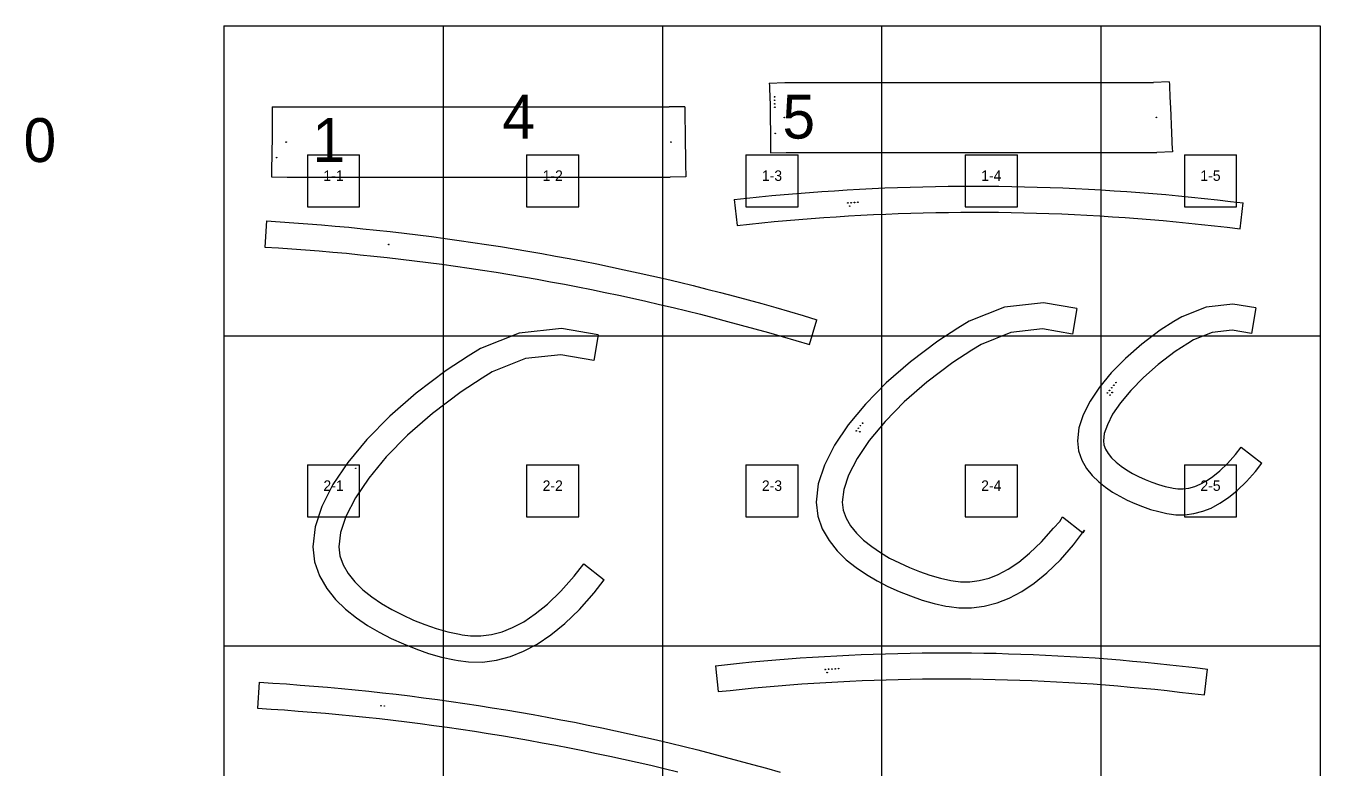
# Model space of a CAD drawing. Header units: metres. Extents: x -190 to 1050, y -2970 to 0.
# Drawn here: x -190 to 1050, y -712 to 0 of the extents above; entities that cross this region are included whole.
import ezdxf
from ezdxf.enums import TextEntityAlignment as Align

# ---------------------------------------------------------------- set-up
doc = ezdxf.new("R2010")
doc.units = ezdxf.units.M
for name, color, linetype in [('default', 7, 'Continuous'), ('mcircles', 7, 'Continuous'), ('TEXTLAYER', 7, 'Continuous')]:
    doc.layers.add(name, color=color, linetype=linetype)

msp = doc.modelspace()

# ---------------------------------------------------------------- linework, layer by layer
at = {"color": 9}
for p, q in [((0, 0), (210, 0)), ((0, 0), (0, -297)), ((210, 0), (210, -297)), ((210, 0), (420, 0)), ((210, 0), (210, -297)), ((420, 0), (420, -297)), ((420, 0), (630, 0)), ((420, 0), (420, -297)), ((630, 0), (630, -297)), ((630, 0), (840, 0)), ((630, 0), (630, -297)), ((840, 0), (840, -297)), ((840, 0), (1050, 0)), ((840, 0), (840, -297)), ((1050, 0), (1050, -297)), ((80, -123.5), (130, -123.5)), ((80, -123.5), (80, -173.5)), ((130, -173.5), (130, -123.5)), ((290, -123.5), (340, -123.5)), ((290, -123.5), (290, -173.5)), ((340, -173.5), (340, -123.5)), ((500, -123.5), (550, -123.5)), ((500, -123.5), (500, -173.5)), ((550, -173.5), (550, -123.5)), ((710, -123.5), (760, -123.5)), ((710, -123.5), (710, -173.5)), ((760, -173.5), (760, -123.5)), ((920, -123.5), (970, -123.5)), ((920, -123.5), (920, -173.5)), ((970, -173.5), (970, -123.5)), ((80, -173.5), (130, -173.5)), ((290, -173.5), (340, -173.5)), ((500, -173.5), (550, -173.5)), ((710, -173.5), (760, -173.5)), ((920, -173.5), (970, -173.5)), ((0, -297), (210, -297)), ((0, -297), (210, -297)), ((0, -297), (0, -594)), ((210, -297), (420, -297)), ((210, -297), (210, -594)), ((210, -297), (420, -297)), ((210, -297), (210, -594)), ((420, -297), (630, -297)), ((420, -297), (420, -594)), ((420, -297), (630, -297)), ((420, -297), (420, -594)), ((630, -297), (840, -297)), ((630, -297), (630, -594)), ((630, -297), (840, -297)), ((630, -297), (630, -594)), ((840, -297), (1050, -297)), ((840, -297), (840, -594)), ((840, -297), (1050, -297)), ((840, -297), (840, -594)), ((1050, -297), (1050, -594)), ((80, -420.5), (130, -420.5)), ((80, -420.5), (80, -470.5)), ((130, -470.5), (130, -420.5)), ((290, -420.5), (340, -420.5)), ((290, -420.5), (290, -470.5)), ((340, -470.5), (340, -420.5)), ((500, -420.5), (550, -420.5)), ((500, -420.5), (500, -470.5)), ((550, -470.5), (550, -420.5)), ((710, -420.5), (760, -420.5)), ((710, -420.5), (710, -470.5)), ((760, -470.5), (760, -420.5)), ((920, -420.5), (970, -420.5)), ((920, -420.5), (920, -470.5)), ((970, -470.5), (970, -420.5)), ((80, -470.5), (130, -470.5)), ((290, -470.5), (340, -470.5)), ((500, -470.5), (550, -470.5)), ((710, -470.5), (760, -470.5)), ((920, -470.5), (970, -470.5)), ((0, -594), (210, -594)), ((0, -594), (210, -594)), ((0, -594), (0, -891)), ((210, -594), (420, -594)), ((210, -594), (210, -891)), ((210, -594), (420, -594)), ((210, -594), (210, -891)), ((420, -594), (630, -594)), ((420, -594), (420, -891)), ((420, -594), (630, -594)), ((420, -594), (420, -891)), ((630, -594), (840, -594)), ((630, -594), (630, -891)), ((630, -594), (840, -594)), ((630, -594), (630, -891)), ((840, -594), (1050, -594)), ((840, -594), (840, -891)), ((840, -594), (1050, -594)), ((840, -594), (840, -891)), ((1050, -594), (1050, -891))]:
    msp.add_line(p, q, dxfattribs=at)
at = {"layer": 'default', "color": 7, "linetype": 'Continuous'}
for p, q in [((522.4, -54.8), (537.4, -54.2)), ((522.4, -54.8), (522.5, -57.3)), ((522.5, -57.3), (522.6, -60)), ((522.6, -60), (522.7, -62.6)), ((537.4, -54.2), (890.5, -54.2)), ((905.5, -53.6), (890.5, -54.2)), ((905.5, -53.6), (905.6, -56.2)), ((905.6, -56.2), (905.7, -58.8)), ((905.7, -58.8), (905.8, -61.5)), ((905.8, -61.5), (906, -64.1)), ((522.7, -62.6), (522.8, -65.3)), ((522.8, -65.3), (522.9, -67.9)), ((522.9, -67.9), (523, -70.6)), ((523, -70.6), (523.1, -73.3)), ((523.1, -73.3), (523.1, -76)), ((906, -64.1), (906.1, -66.8)), ((906.1, -66.8), (906.2, -69.4)), ((906.2, -69.4), (906.3, -72.1)), ((906.3, -72.1), (906.4, -74.8)), ((46.4, -82.9), (46.3, -85.5)), ((46.3, -85.5), (46.3, -88.2)), ((46.4, -77.6), (46.4, -80.2)), ((46.4, -77.6), (61.4, -77.7)), ((46.4, -80.2), (46.4, -82.9)), ((61.4, -77.7), (426.6, -77.7)), ((441.6, -77.6), (426.6, -77.7)), ((441.6, -77.6), (441.6, -80.2)), ((441.6, -80.2), (441.6, -82.9)), ((441.6, -82.9), (441.6, -85.5)), ((441.6, -85.5), (441.6, -88.2)), ((523.1, -76), (523.2, -78.7)), ((523.2, -78.7), (523.3, -81.1)), ((523.3, -81.1), (523.3, -85.1)), ((523.3, -85.1), (523.4, -89.2)), ((906.4, -74.8), (906.6, -77.5)), ((906.6, -77.5), (906.7, -80.2)), ((906.7, -80.2), (906.9, -84.3)), ((906.9, -84.3), (907, -88.3)), ((46.3, -98.9), (46.2, -101.6)), ((46.3, -88.2), (46.3, -90.8)), ((46.3, -90.8), (46.3, -93.5)), ((46.3, -93.5), (46.3, -96.2)), ((46.3, -96.2), (46.3, -98.9)), ((441.6, -88.2), (441.6, -90.8)), ((441.6, -90.8), (441.6, -93.5)), ((441.6, -93.5), (441.7, -96.2)), ((441.7, -96.2), (441.7, -98.9)), ((441.7, -98.9), (441.7, -101.6)), ((523.4, -89.2), (523.4, -93.2)), ((523.4, -93.2), (523.5, -97.3)), ((523.5, -97.3), (523.5, -101.3)), ((907, -88.3), (907.2, -92.4)), ((907.2, -92.4), (907.4, -96.4)), ((907.4, -96.4), (907.6, -100.5)), ((46.2, -104.1), (46.1, -108.2)), ((46.1, -108.2), (46.1, -112.2)), ((46.2, -101.6), (46.2, -104.1)), ((441.7, -101.6), (441.7, -104.1)), ((441.7, -104.1), (441.8, -108.2)), ((441.8, -108.2), (441.9, -112.2)), ((523.5, -101.3), (523.5, -105.4)), ((523.5, -105.4), (523.6, -109.4)), ((523.6, -109.4), (523.6, -113.5)), ((907.6, -100.5), (907.8, -104.5)), ((907.8, -104.5), (907.9, -108.6)), ((907.9, -108.6), (908.1, -112.6)), ((45.9, -120.3), (45.8, -124.4)), ((46, -116.3), (45.9, -120.3)), ((46.1, -112.2), (46, -116.3)), ((441.9, -112.2), (441.9, -116.3)), ((441.9, -116.3), (442, -120.3)), ((442, -120.3), (442.1, -124.4)), ((523.6, -113.5), (523.7, -117.5)), ((523.7, -117.5), (523.7, -121.6)), ((523.7, -121.6), (538.7, -121.4)), ((538.7, -121.4), (893.5, -121.4)), ((908.5, -120.7), (893.5, -121.4)), ((908.1, -112.6), (908.3, -116.7)), ((908.3, -116.7), (908.5, -120.7)), ((45.7, -132.5), (45.6, -136.5)), ((45.8, -128.4), (45.7, -132.5)), ((45.8, -124.4), (45.8, -128.4)), ((442.1, -124.4), (442.2, -128.4)), ((442.2, -128.4), (442.2, -132.5)), ((442.2, -132.5), (442.3, -136.5)), ((45.6, -136.5), (45.5, -140.6)), ((45.5, -140.6), (45.5, -144.6)), ((45.5, -144.6), (60.5, -144.9)), ((60.5, -144.9), (427.5, -144.9)), ((442.5, -144.6), (427.5, -144.9)), ((442.3, -136.5), (442.4, -140.6)), ((442.4, -140.6), (442.5, -144.6)), ((536.8, -161.5), (548.8, -160.5)), ((548.8, -160.5), (560.8, -159.6)), ((560.8, -159.6), (572.8, -158.7)), ((572.8, -158.7), (584.8, -157.9)), ((584.8, -157.9), (596.9, -157.1)), ((596.9, -157.1), (608.9, -156.4)), ((608.9, -156.4), (621, -155.8)), ((621, -155.8), (633.1, -155.3)), ((633.1, -155.3), (645.2, -154.8)), ((645.2, -154.8), (657.3, -154.4)), ((657.3, -154.4), (669.4, -154.1)), ((669.4, -154.1), (681.5, -153.8)), ((681.5, -153.8), (693.7, -153.7)), ((693.7, -153.7), (705.9, -153.6)), ((705.9, -153.6), (718, -153.5)), ((718, -153.5), (730.2, -153.5)), ((730.2, -153.5), (742.4, -153.7)), ((742.4, -153.7), (754.6, -153.8)), ((754.6, -153.8), (766.8, -154.1)), ((766.8, -154.1), (779.1, -154.4)), ((779.1, -154.4), (791.3, -154.8)), ((791.3, -154.8), (803.6, -155.3)), ((803.6, -155.3), (815.8, -155.8)), ((815.8, -155.8), (828.1, -156.4)), ((828.1, -156.4), (840.4, -157.1)), ((840.4, -157.1), (852.7, -157.9)), ((852.7, -157.9), (865, -158.7)), ((865, -158.7), (877.4, -159.6)), ((877.4, -159.6), (889.7, -160.6)), ((889.7, -160.6), (902.1, -161.7)), ((488.9, -166.3), (500.8, -165)), ((488.9, -166.3), (491.6, -191.2)), ((500.8, -165), (512.8, -163.8)), ((512.8, -163.8), (524.8, -162.6)), ((524.8, -162.6), (536.8, -161.5)), ((902.1, -161.7), (914.4, -162.8)), ((914.4, -162.8), (926.8, -164)), ((926.8, -164), (939.2, -165.3)), ((939.2, -165.3), (951.6, -166.7)), ((951.6, -166.7), (964.1, -168.1)), ((964.1, -168.1), (976.4, -169.6)), ((973.4, -194.4), (976.4, -169.6)), ((538.9, -186.4), (550.7, -185.4)), ((550.7, -185.4), (562.6, -184.5)), ((562.6, -184.5), (574.5, -183.6)), ((574.5, -183.6), (586.4, -182.8)), ((586.4, -182.8), (598.3, -182.1)), ((598.3, -182.1), (610.2, -181.4)), ((610.2, -181.4), (622.1, -180.8)), ((622.1, -180.8), (634.1, -180.3)), ((634.1, -180.3), (646, -179.8)), ((646, -179.8), (658, -179.4)), ((658, -179.4), (669.9, -179.1)), ((669.9, -179.1), (681.9, -178.8)), ((681.9, -178.8), (693.9, -178.7)), ((693.9, -178.7), (705.9, -178.6)), ((705.9, -178.6), (718, -178.5)), ((718, -178.5), (730, -178.5)), ((730, -178.5), (742, -178.6)), ((742, -178.6), (754.1, -178.8)), ((754.1, -178.8), (766.2, -179.1)), ((766.2, -179.1), (778.3, -179.4)), ((778.3, -179.4), (790.3, -179.8)), ((790.3, -179.8), (802.5, -180.2)), ((802.5, -180.2), (814.6, -180.8)), ((814.6, -180.8), (826.7, -181.4)), ((826.7, -181.4), (838.9, -182.1)), ((838.9, -182.1), (851, -182.8)), ((851, -182.8), (863.2, -183.6)), ((863.2, -183.6), (875.4, -184.5)), ((875.4, -184.5), (887.6, -185.5)), ((887.6, -185.5), (899.8, -186.6)), ((40.7, -186.9), (39.2, -211.9)), ((40.7, -186.9), (53.9, -187.7)), ((53.9, -187.7), (67.1, -188.6)), ((67.1, -188.6), (80.3, -189.6)), ((80.3, -189.6), (93.5, -190.7)), ((93.5, -190.7), (106.6, -191.8)), ((106.6, -191.8), (119.8, -193)), ((119.8, -193), (133, -194.3)), ((133, -194.3), (146.2, -195.6)), ((146.2, -195.6), (159.4, -197.1)), ((159.4, -197.1), (172.6, -198.6)), ((491.6, -191.2), (503.4, -189.9)), ((503.4, -189.9), (515.2, -188.7)), ((515.2, -188.7), (527, -187.5)), ((527, -187.5), (538.9, -186.4)), ((899.8, -186.6), (912, -187.7)), ((912, -187.7), (924.2, -188.9)), ((924.2, -188.9), (936.5, -190.2)), ((936.5, -190.2), (948.8, -191.5)), ((948.8, -191.5), (961, -192.9)), ((961, -192.9), (973.4, -194.4)), ((172.6, -198.6), (185.8, -200.2)), ((185.8, -200.2), (198.9, -201.9)), ((198.9, -201.9), (212.1, -203.6)), ((212.1, -203.6), (225.3, -205.5)), ((225.3, -205.5), (238.5, -207.4)), ((238.5, -207.4), (251.7, -209.4)), ((251.7, -209.4), (264.9, -211.4)), ((39.2, -211.9), (52.2, -212.7)), ((52.2, -212.7), (65.2, -213.6)), ((65.2, -213.6), (78.3, -214.5)), ((78.3, -214.5), (91.3, -215.6)), ((91.3, -215.6), (104.4, -216.7)), ((104.4, -216.7), (117.4, -217.9)), ((117.4, -217.9), (130.4, -219.2)), ((130.4, -219.2), (143.5, -220.5)), ((143.5, -220.5), (156.5, -221.9)), ((156.5, -221.9), (169.6, -223.4)), ((264.9, -211.4), (278.1, -213.6)), ((278.1, -213.6), (291.2, -215.8)), ((291.2, -215.8), (304.4, -218.1)), ((304.4, -218.1), (317.6, -220.5)), ((317.6, -220.5), (330.8, -223)), ((330.8, -223), (344, -225.5)), ((169.6, -223.4), (182.6, -225)), ((182.6, -225), (195.6, -226.7)), ((195.6, -226.7), (208.7, -228.4)), ((208.7, -228.4), (221.7, -230.2)), ((221.7, -230.2), (234.8, -232.1)), ((234.8, -232.1), (247.8, -234.1)), ((247.8, -234.1), (260.8, -236.1)), ((344, -225.5), (357.2, -228.1)), ((357.2, -228.1), (370.4, -230.8)), ((370.4, -230.8), (383.5, -233.6)), ((383.5, -233.6), (396.7, -236.5)), ((260.8, -236.1), (273.9, -238.2)), ((273.9, -238.2), (286.9, -240.4)), ((286.9, -240.4), (300, -242.7)), ((300, -242.7), (313, -245.1)), ((313, -245.1), (326.1, -247.5)), ((326.1, -247.5), (339.1, -250)), ((396.7, -236.5), (409.9, -239.5)), ((409.9, -239.5), (423.1, -242.5)), ((423.1, -242.5), (436.3, -245.6)), ((436.3, -245.6), (449.5, -248.8)), ((339.1, -250), (352.1, -252.6)), ((352.1, -252.6), (365.2, -255.3)), ((365.2, -255.3), (378.2, -258.1)), ((378.2, -258.1), (391.3, -260.9)), ((449.5, -248.8), (462.6, -252.1)), ((462.6, -252.1), (475.8, -255.5)), ((475.8, -255.5), (489, -259)), ((489, -259), (502.2, -262.5)), ((391.3, -260.9), (404.3, -263.8)), ((404.3, -263.8), (417.3, -266.8)), ((417.3, -266.8), (430.4, -269.9)), ((430.4, -269.9), (443.4, -273.1)), ((502.2, -262.5), (515.4, -266.1)), ((515.4, -266.1), (528.6, -269.8)), ((528.6, -269.8), (541.8, -273.6)), ((747.7, -269.5), (713.9, -282.9)), ((784.9, -265.4), (747.7, -269.5)), ((817.1, -270.7), (784.9, -265.4)), ((817.1, -270.7), (812.9, -295.4)), ((940.7, -269.4), (917.4, -278.6)), ((966.4, -266.5), (940.7, -269.4)), ((988.4, -270.1), (966.4, -266.5)), ((988.4, -270.1), (984.2, -294.8)), ((443.4, -273.1), (456.5, -276.3)), ((456.5, -276.3), (469.5, -279.7)), ((469.5, -279.7), (482.5, -283.1)), ((482.5, -283.1), (495.6, -286.6)), ((541.8, -273.6), (554.9, -277.5)), ((554.9, -277.5), (568.1, -281.5)), ((560.9, -305.4), (568.1, -281.5)), ((713.9, -282.9), (703, -289.6)), ((909.8, -283.2), (896.9, -291.6)), ((917.4, -278.6), (909.8, -283.2)), ((282.7, -294.5), (245.8, -309.2)), ((323.4, -290), (282.7, -294.5)), ((358.6, -295.9), (323.4, -290)), ((358.6, -295.9), (354.5, -320.5)), ((495.6, -286.6), (508.6, -290.2)), ((508.6, -290.2), (521.7, -293.9)), ((521.7, -293.9), (534.7, -297.6)), ((703, -289.6), (683.9, -302)), ((753.7, -293.8), (725.2, -305.2)), ((784.2, -290.4), (753.7, -293.8)), ((812.9, -295.4), (784.2, -290.4)), ((896.9, -291.6), (879.1, -305)), ((946.7, -293.6), (928.6, -300.9)), ((965.7, -291.5), (946.7, -293.6)), ((984.2, -294.8), (965.7, -291.5)), ((245.8, -309.2), (233.9, -316.5)), ((534.7, -297.6), (547.7, -301.4)), ((547.7, -301.4), (560.9, -305.4)), ((683.9, -302), (657.6, -321.9)), ((725.2, -305.2), (716.4, -310.7)), ((879.1, -305), (863.5, -318.7)), ((923.2, -304.3), (911.3, -312.1)), ((928.6, -300.9), (923.2, -304.3)), ((233.9, -316.5), (212.9, -330.1)), ((288.8, -318.8), (257, -331.5)), ((322.7, -315), (288.8, -318.8)), ((354.5, -320.5), (322.7, -315)), ((657.6, -321.9), (634.5, -342)), ((716.4, -310.7), (698.3, -322.5)), ((863.5, -318.7), (850, -332.4)), ((911.3, -312.1), (894.9, -324.4)), ((212.9, -330.1), (184.1, -351.9)), ((257, -331.5), (247.3, -337.6)), ((698.3, -322.5), (673.4, -341.3)), ((850, -332.4), (838.8, -346.1)), ((894.9, -324.4), (880.7, -336.9)), ((247.3, -337.6), (227.3, -350.6)), ((634.5, -342), (614.7, -362.3)), ((673.4, -341.3), (651.7, -360.2)), ((838.8, -346.1), (829.8, -359.4)), ((880.7, -336.9), (868.6, -349.2)), ((184.1, -351.9), (158.8, -374)), ((227.3, -350.6), (199.9, -371.3)), ((829.8, -359.4), (823.1, -372.6)), ((868.6, -349.2), (858.8, -361.1)), ((199.9, -371.3), (175.9, -392.2)), ((614.7, -362.3), (598.1, -382.3)), ((651.7, -360.2), (633.3, -379)), ((858.8, -361.1), (851.3, -372)), ((158.8, -374), (137, -396.2)), ((598.1, -382.3), (585, -401.8)), ((633.3, -379), (618.2, -397.3)), ((823.1, -372.6), (818.9, -385.1)), ((846.2, -382.3), (843.3, -390.6)), ((851.3, -372), (846.2, -382.3)), ((137, -396.2), (118.8, -418.2)), ((175.9, -392.2), (155.6, -412.9)), ((818.9, -385.1), (817.5, -397.5)), ((843.3, -390.6), (842.5, -397.5)), ((585, -401.8), (575.3, -421)), ((618.2, -397.3), (606.5, -414.4)), ((817.5, -397.5), (818.6, -407.1)), ((818.6, -407.1), (821.7, -416)), ((842.5, -397.5), (842.9, -401.4)), ((842.9, -401.4), (844.4, -405.5)), ((844.4, -405.5), (846.9, -409.7)), ((968.9, -410.8), (974.5, -403.7)), ((974.5, -403.7), (994.2, -419.1)), ((974.5, -403.7), (974.5, -403.7)), ((118.8, -418.2), (104.4, -439.5)), ((155.6, -412.9), (138.9, -433.2)), ((575.3, -421), (569.3, -438.8)), ((606.5, -414.4), (598.4, -430.6)), ((821.7, -416), (826.3, -423.9)), ((846.9, -409.7), (850.3, -413.9)), ((850.3, -413.9), (854.5, -418)), ((854.5, -418), (859.3, -421.8)), ((954.1, -426.4), (961.4, -419.3)), ((961.4, -419.3), (968.9, -410.8)), ((988.1, -426.8), (994.2, -419.1)), ((994.2, -419.1), (994.2, -419.1)), ((138.9, -433.2), (126, -452.1)), ((598.4, -430.6), (593.7, -444.3)), ((826.3, -423.9), (831.8, -430.7)), ((831.8, -430.7), (837.9, -436.7)), ((859.3, -421.8), (864.6, -425.4)), ((864.6, -425.4), (870.2, -428.7)), ((870.2, -428.7), (876.2, -431.8)), ((876.2, -431.8), (882.4, -434.6)), ((941.2, -436), (947.4, -431.8)), ((947.4, -431.8), (954.1, -426.4)), ((979.5, -436.6), (988.1, -426.8)), ((104.4, -439.5), (93.9, -460.5)), ((569.3, -438.8), (567.3, -456.4)), ((593.7, -444.3), (592.3, -456.4)), ((837.9, -436.7), (844.4, -441.9)), ((844.4, -441.9), (851.2, -446.6)), ((882.4, -434.6), (888.8, -437.2)), ((888.8, -437.2), (895.1, -439.4)), ((895.1, -439.4), (901.5, -441.2)), ((901.5, -441.2), (907.9, -442.6)), ((907.9, -442.6), (909.2, -442.8)), ((909.2, -442.8), (913.6, -443.4)), ((913.6, -443.4), (918.9, -443.5)), ((918.9, -443.5), (924.2, -442.8)), ((924.2, -442.8), (929.9, -441.3)), ((929.9, -441.3), (935.2, -439.2)), ((935.2, -439.2), (941.2, -436)), ((962.3, -451.9), (970.7, -445.1)), ((970.7, -445.1), (979.5, -436.6)), ((126, -452.1), (116.9, -470.1)), ((567.3, -456.4), (568.8, -469.6)), ((592.3, -456.4), (593.2, -464)), ((851.2, -446.6), (858.2, -450.7)), ((858.2, -450.7), (865.3, -454.3)), ((865.3, -454.3), (872.6, -457.6)), ((872.6, -457.6), (880, -460.5)), ((945.7, -461.9), (954, -457.4)), ((954, -457.4), (962.3, -451.9)), ((93.9, -460.5), (87.3, -479.9)), ((116.9, -470.1), (111.7, -485.5)), ((568.8, -469.6), (573.2, -482)), ((593.2, -464), (595.9, -471.5)), ((800.7, -474.9), (803.2, -470.3)), ((803.2, -470.3), (822.8, -485.8)), ((880, -460.5), (887.6, -463.3)), ((887.6, -463.3), (895.5, -465.4)), ((895.5, -465.4), (903.1, -467.1)), ((903.1, -467.1), (905.4, -467.5)), ((905.4, -467.5), (911.8, -468.4)), ((911.8, -468.4), (920.4, -468.4)), ((920.4, -468.4), (929, -467.3)), ((929, -467.3), (937.7, -465)), ((937.7, -465), (945.7, -461.9)), ((87.3, -479.9), (85.1, -499.1)), ((573.2, -482), (579.6, -493.1)), ((595.9, -471.5), (600.2, -479)), ((600.2, -479), (605.9, -486)), ((783.1, -494.2), (794.7, -481.1)), ((794.7, -481.1), (800.7, -474.9)), ((813.9, -497.2), (824.3, -483.1)), ((824.3, -483.1), (822.8, -485.8)), ((111.7, -485.5), (110.1, -499.1)), ((579.6, -493.1), (587.4, -502.9)), ((605.9, -486), (612.8, -492.7)), ((612.8, -492.7), (620.5, -498.9)), ((771.7, -505.2), (783.1, -494.2)), ((85.1, -499.1), (86.8, -513.4)), ((110.1, -499.1), (111.1, -507.8)), ((111.1, -507.8), (114.2, -516.4)), ((587.4, -502.9), (596.2, -511.4)), ((620.5, -498.9), (628.8, -504.5)), ((628.8, -504.5), (637.7, -509.8)), ((761.3, -513.7), (771.7, -505.2)), ((801.2, -511.5), (813.9, -497.2)), ((86.8, -513.4), (91.5, -526.9)), ((114.2, -516.4), (119.1, -524.8)), ((335.4, -527.3), (344.8, -515.3)), ((344.8, -515.3), (364.4, -530.8)), ((344.8, -515.3), (344.8, -515.3)), ((596.2, -511.4), (605.6, -519)), ((605.6, -519), (615.5, -525.7)), ((637.7, -509.8), (647, -514.5)), ((647, -514.5), (656.6, -518.8)), ((656.6, -518.8), (666.4, -522.8)), ((741.6, -525.6), (751.3, -520.4)), ((751.3, -520.4), (761.3, -513.7)), ((788.3, -523.9), (801.2, -511.5)), ((91.5, -526.9), (98.5, -538.9)), ((119.1, -524.8), (125.5, -532.7)), ((125.5, -532.7), (133.1, -540.2)), ((322.6, -541.7), (335.4, -527.3)), ((354.6, -543.3), (364.4, -530.8)), ((364.4, -530.8), (364.4, -530.8)), ((615.5, -525.7), (625.7, -531.7)), ((625.7, -531.7), (636.1, -537)), ((666.4, -522.8), (676.2, -526.3)), ((676.2, -526.3), (686.3, -529)), ((686.3, -529), (696.2, -531.2)), ((696.2, -531.2), (698.4, -531.6)), ((698.4, -531.6), (705.6, -532.6)), ((705.6, -532.6), (714.5, -532.7)), ((714.5, -532.7), (723.5, -531.5)), ((723.5, -531.5), (732.9, -529)), ((732.9, -529), (741.6, -525.6)), ((776.1, -533.8), (788.3, -523.9)), ((98.5, -538.9), (107, -549.6)), ((133.1, -540.2), (141.7, -547)), ((310, -553.9), (322.6, -541.7)), ((340.6, -559), (354.6, -543.3)), ((636.1, -537), (646.8, -541.8)), ((646.8, -541.8), (657.6, -546.2)), ((752.1, -548.2), (764.2, -541.8)), ((764.2, -541.8), (776.1, -533.8)), ((107, -549.6), (116.6, -558.9)), ((141.7, -547), (151, -553.3)), ((151, -553.3), (160.9, -559.1)), ((298.3, -563.4), (310, -553.9)), ((657.6, -546.2), (668.7, -550.1)), ((668.7, -550.1), (680.3, -553.3)), ((680.3, -553.3), (691.4, -555.8)), ((691.4, -555.8), (694.6, -556.3)), ((694.6, -556.3), (703.8, -557.5)), ((703.8, -557.5), (716, -557.6)), ((716, -557.6), (728.3, -556.1)), ((728.3, -556.1), (740.7, -552.8)), ((740.7, -552.8), (752.1, -548.2)), ((116.6, -558.9), (126.9, -567.1)), ((126.9, -567.1), (137.7, -574.5)), ((160.9, -559.1), (171.1, -564.4)), ((171.1, -564.4), (181.7, -569.2)), ((181.7, -569.2), (192.6, -573.5)), ((287.3, -570.8), (298.3, -563.4)), ((326.6, -572.6), (340.6, -559)), ((137.7, -574.5), (148.9, -581)), ((148.9, -581), (160.3, -586.9)), ((192.6, -573.5), (203.4, -577.4)), ((203.4, -577.4), (214.6, -580.4)), ((214.6, -580.4), (225.6, -582.9)), ((256.2, -583.2), (266.7, -580.4)), ((266.7, -580.4), (276.5, -576.5)), ((276.5, -576.5), (287.3, -570.8)), ((313.2, -583.5), (326.6, -572.6)), ((160.3, -586.9), (171.9, -592.1)), ((171.9, -592.1), (183.8, -596.9)), ((225.6, -582.9), (228.1, -583.3)), ((228.1, -583.3), (236.1, -584.4)), ((236.1, -584.4), (246.2, -584.5)), ((246.2, -584.5), (256.2, -583.2)), ((287, -599.2), (300.1, -592.2)), ((300.1, -592.2), (313.2, -583.5)), ((183.8, -596.9), (195.9, -601.2)), ((195.9, -601.2), (208.6, -604.7)), ((208.6, -604.7), (220.8, -607.4)), ((261, -607.8), (274.6, -604.2)), ((274.6, -604.2), (287, -599.2)), ((517.2, -608.4), (528.8, -607.4)), ((528.8, -607.4), (540.4, -606.4)), ((540.4, -606.4), (552, -605.6)), ((552, -605.6), (563.7, -604.8)), ((563.7, -604.8), (575.3, -604.1)), ((575.3, -604.1), (587, -603.4)), ((587, -603.4), (598.6, -602.8)), ((598.6, -602.8), (610.3, -602.3)), ((610.3, -602.3), (622, -601.9)), ((622, -601.9), (633.7, -601.5)), ((633.7, -601.5), (645.4, -601.2)), ((645.4, -601.2), (657.2, -600.9)), ((657.2, -600.9), (668.9, -600.8)), ((668.9, -600.8), (680.7, -600.6)), ((680.7, -600.6), (692.4, -600.6)), ((692.4, -600.6), (704.2, -600.6)), ((704.2, -600.6), (716, -600.7)), ((716, -600.7), (727.8, -600.9)), ((727.8, -600.9), (739.6, -601.1)), ((739.6, -601.1), (751.4, -601.5)), ((751.4, -601.5), (763.2, -601.8)), ((763.2, -601.8), (775.1, -602.3)), ((775.1, -602.3), (787, -602.8)), ((787, -602.8), (798.8, -603.4)), ((798.8, -603.4), (810.7, -604.1)), ((810.7, -604.1), (822.6, -604.8)), ((822.6, -604.8), (834.5, -605.6)), ((834.5, -605.6), (846.4, -606.5)), ((846.4, -606.5), (858.4, -607.5)), ((220.8, -607.4), (224.3, -608)), ((224.3, -608), (234.3, -609.4)), ((234.3, -609.4), (247.6, -609.5)), ((247.6, -609.5), (261, -607.8)), ((470.9, -613), (482.5, -611.7)), ((470.9, -613), (473.6, -637.8)), ((482.5, -611.7), (494, -610.5)), ((494, -610.5), (505.6, -609.4)), ((505.6, -609.4), (517.2, -608.4)), ((858.4, -607.5), (870.3, -608.5)), ((870.3, -608.5), (882.3, -609.6)), ((882.3, -609.6), (894.3, -610.8)), ((894.3, -610.8), (906.2, -612)), ((906.2, -612), (918.2, -613.3)), ((918.2, -613.3), (930.3, -614.7)), ((930.3, -614.7), (942.2, -616.2)), ((939.2, -641), (942.2, -616.2)), ((33.8, -628.8), (32.2, -653.7)), ((33.8, -628.8), (46.9, -629.6)), ((46.9, -629.6), (60.1, -630.5)), ((60.1, -630.5), (73.2, -631.5)), ((73.2, -631.5), (86.3, -632.5)), ((530.8, -632.3), (542.2, -631.4)), ((542.2, -631.4), (553.7, -630.5)), ((553.7, -630.5), (565.2, -629.7)), ((565.2, -629.7), (576.7, -629)), ((576.7, -629), (588.2, -628.4)), ((588.2, -628.4), (599.7, -627.8)), ((599.7, -627.8), (611.3, -627.3)), ((611.3, -627.3), (622.8, -626.9)), ((622.8, -626.9), (634.4, -626.5)), ((634.4, -626.5), (646, -626.2)), ((646, -626.2), (657.5, -625.9)), ((657.5, -625.9), (669.1, -625.7)), ((669.1, -625.7), (680.7, -625.6)), ((680.7, -625.6), (692.4, -625.6)), ((692.4, -625.6), (704, -625.6)), ((704, -625.6), (715.6, -625.7)), ((715.6, -625.7), (727.3, -625.9)), ((727.3, -625.9), (738.9, -626.1)), ((738.9, -626.1), (750.6, -626.4)), ((750.6, -626.4), (762.3, -626.8)), ((762.3, -626.8), (774, -627.3)), ((774, -627.3), (785.7, -627.8)), ((785.7, -627.8), (797.4, -628.4)), ((797.4, -628.4), (809.2, -629)), ((809.2, -629), (820.9, -629.7)), ((820.9, -629.7), (832.7, -630.5)), ((832.7, -630.5), (844.5, -631.4)), ((844.5, -631.4), (856.2, -632.4)), ((86.3, -632.5), (99.4, -633.6)), ((99.4, -633.6), (112.6, -634.8)), ((112.6, -634.8), (125.7, -636.1)), ((125.7, -636.1), (138.8, -637.5)), ((138.8, -637.5), (152, -638.9)), ((152, -638.9), (165.1, -640.4)), ((165.1, -640.4), (178.2, -642)), ((178.2, -642), (191.3, -643.7)), ((191.3, -643.7), (204.5, -645.4)), ((473.6, -637.8), (485, -636.6)), ((485, -636.6), (496.4, -635.4)), ((496.4, -635.4), (507.9, -634.3)), ((507.9, -634.3), (519.3, -633.3)), ((519.3, -633.3), (530.8, -632.3)), ((856.2, -632.4), (868, -633.4)), ((868, -633.4), (879.8, -634.5)), ((879.8, -634.5), (891.7, -635.6)), ((891.7, -635.6), (903.5, -636.9)), ((903.5, -636.9), (915.4, -638.2)), ((915.4, -638.2), (927.2, -639.5)), ((927.2, -639.5), (939.2, -641)), ((32.2, -653.7), (45.2, -654.5)), ((45.2, -654.5), (58.2, -655.4)), ((58.2, -655.4), (71.2, -656.4)), ((71.2, -656.4), (84.2, -657.4)), ((204.5, -645.4), (217.6, -647.2)), ((217.6, -647.2), (230.7, -649.1)), ((230.7, -649.1), (243.9, -651.1)), ((243.9, -651.1), (257, -653.2)), ((257, -653.2), (270.1, -655.3)), ((270.1, -655.3), (283.3, -657.5)), ((84.2, -657.4), (97.2, -658.5)), ((97.2, -658.5), (110.1, -659.7)), ((110.1, -659.7), (123.1, -661)), ((123.1, -661), (136.1, -662.3)), ((136.1, -662.3), (149.1, -663.7)), ((149.1, -663.7), (162.1, -665.2)), ((162.1, -665.2), (175.1, -666.8)), ((175.1, -666.8), (188.1, -668.4)), ((188.1, -668.4), (201, -670.2)), ((283.3, -657.5), (296.4, -659.8)), ((296.4, -659.8), (309.5, -662.2)), ((309.5, -662.2), (322.6, -664.7)), ((322.6, -664.7), (335.8, -667.2)), ((335.8, -667.2), (348.9, -669.8)), ((201, -670.2), (214, -672)), ((214, -672), (227, -673.9)), ((227, -673.9), (240, -675.8)), ((240, -675.8), (253, -677.8)), ((253, -677.8), (266, -680)), ((266, -680), (278.9, -682.2)), ((348.9, -669.8), (362, -672.5)), ((362, -672.5), (375.2, -675.3)), ((375.2, -675.3), (388.3, -678.2)), ((388.3, -678.2), (401.4, -681.1)), ((401.4, -681.1), (414.5, -684.1)), ((278.9, -682.2), (291.9, -684.4)), ((291.9, -684.4), (304.9, -686.8)), ((304.9, -686.8), (317.9, -689.2)), ((317.9, -689.2), (330.9, -691.7)), ((330.9, -691.7), (343.9, -694.3)), ((414.5, -684.1), (427.7, -687.2)), ((427.7, -687.2), (440.8, -690.4)), ((440.8, -690.4), (453.9, -693.7)), ((453.9, -693.7), (467.1, -697.1)), ((343.9, -694.3), (356.8, -697)), ((356.8, -697), (369.8, -699.7)), ((369.8, -699.7), (382.8, -702.5)), ((382.8, -702.5), (395.8, -705.5)), ((395.8, -705.5), (408.8, -708.4)), ((467.1, -697.1), (480.2, -700.5)), ((480.2, -700.5), (493.3, -704)), ((493.3, -704), (506.4, -707.6)), ((408.8, -708.4), (421.8, -711.5)), ((421.8, -711.5), (434.8, -714.7)), ((506.4, -707.6), (519.6, -711.3)), ((519.6, -711.3), (532.7, -715.1))]:
    msp.add_line(p, q, dxfattribs=at)
at = {"layer": 'mcircles', "color": 7, "linetype": 'Continuous'}
for centre in [(527.5, -68), (527.5, -71.3), (527.6, -74.7), (527.7, -78), (536.8, -87.8), (893.2, -87.7), (59.7, -111.3), (428.2, -111.3), (528.1, -103), (50.5, -126.2), (597.6, -169.6), (599.4, -172.6), (600.8, -169.4), (604, -169.2), (607.2, -169), (157.9, -209.5), (850.4, -346.7), (852.4, -344.3), (854.4, -341.8), (846.3, -351.7), (848.3, -349.2), (848.8, -353.7), (850.8, -351.2), (609.7, -383), (611.8, -380.6), (605.7, -388), (607.7, -385.5), (609.1, -388.8), (126.3, -423.9), (576, -616.6), (577.8, -619.6), (579.2, -616.3), (582.4, -616.2), (585.6, -616), (588.8, -615.8), (150.5, -651.3), (153.7, -651.6)]:
    msp.add_circle(centre, 0.3, dxfattribs=at)

# ---------------------------------------------------------------- texts
at = {"color": 7, "linetype": 'Continuous'}
for s, p in [('           4', (95.2, -108)), ('           5', (363.4, -108)), ('           0', (-363.5, -130.4)), ('           1', (-86.8, -130.4))]:
    msp.add_text(s, height=42, dxfattribs=at).set_placement(p)
at = {"layer": 'TEXTLAYER', "color": 1}
for s, p in [('1-1', (105, -148.5)), ('1-2', (315, -148.5)), ('1-3', (525, -148.5)), ('1-4', (735, -148.5)), ('1-5', (945, -148.5)), ('2-1', (105, -445.5)), ('2-2', (315, -445.5)), ('2-3', (525, -445.5)), ('2-4', (735, -445.5)), ('2-5', (945, -445.5))]:
    msp.add_text(s, height=10, dxfattribs=at).set_placement(p, align=Align.CENTER)

doc.saveas('drawing.dxf')
